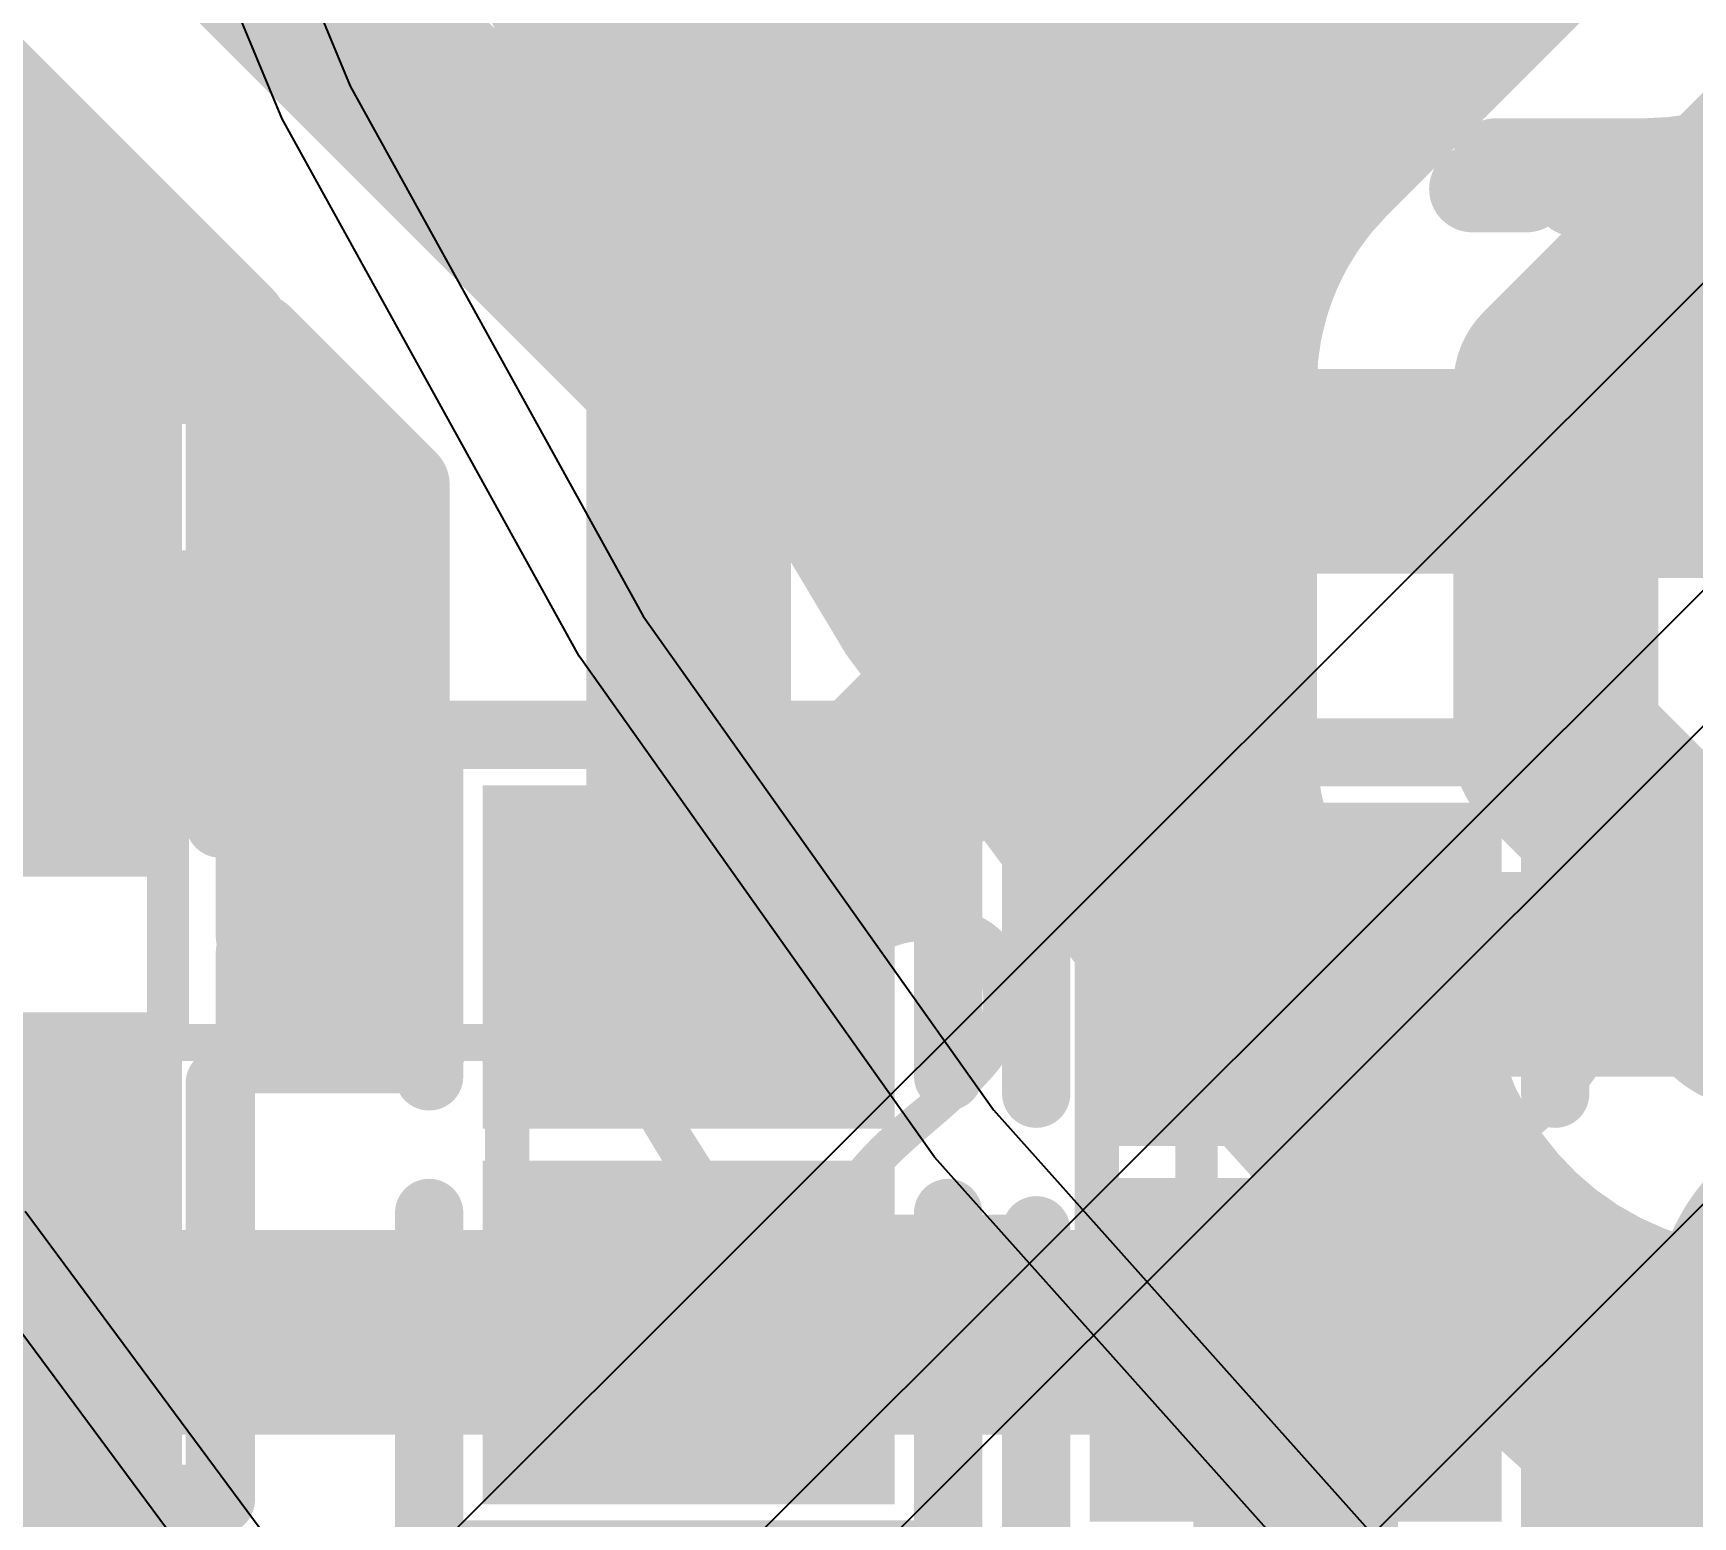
# Model space of a CAD drawing. Header units: inches. Extents: x 0 to 215, y 0 to 215.
# Drawn here: x 0.1502 to 0.2459, y 0.3897 to 0.4753 of the extents above; entities that cross this region are included whole.
import ezdxf

# ---------------------------------------------------------------- set-up
doc = ezdxf.new("R2010")
doc.units = ezdxf.units.IN
doc.header["$MEASUREMENT"] = 0
for name, color, linetype in [('BottomLayer', 5, 'Continuous'), ('BottomOverlay', 54, 'Continuous'), ('BottomSolder', 6, 'Continuous'), ('TopLayer', 1, 'Continuous'), ('TopOverlay', 2, 'Continuous'), ('TopPaste', 8, 'Continuous'), ('TopSolder', 216, 'Continuous')]:
    doc.layers.add(name, color=color, linetype=linetype)
doc.styles.add('Arial', font='', dxfattribs={"height": 0.2})
doc.styles.get('Arial').set_extended_font_data('Arial')

# ---------------------------------------------------------------- blocks, each defined once
blk = doc.blocks.new('FBP4L_L1_0_W1_0_P0_65_BL_EP_9')
at = {"layer": 'TopSolder'}
for p in [(0.017129, 0.005387), (-0.018304, 0.005387), (-0.018304, -0.022176), (0.007286, -0.022176)]:
    blk.add_line(p, (-214.579365, -214.394365), dxfattribs=at)
blk = doc.blocks.new('BF82192__10')
at = {"layer": 'BottomOverlay'}
blk.add_lwpolyline([(0.295654, -0.086362, 0.01, 0.01, -1), (-0.294898, -0.086362, 0.01, 0.01, 0)], format="xyseb", dxfattribs=at)
blk.add_lwpolyline([(0.295654, -0.086362, 0.01, 0.01, -1), (-0.294898, -0.086362, 0.01, 0.01, 0)], format="xyseb", dxfattribs=at)
blk = doc.blocks.new('T___P_____15')
at = {"layer": 'TopLayer'}
h = blk.add_hatch(color=1, dxfattribs=at)
edge = h.paths.add_edge_path()
edge.add_arc((0, 0), 0.019685, 0, 360)
at = {"layer": 'TopPaste'}
h = blk.add_hatch(color=8, dxfattribs=at)
edge = h.paths.add_edge_path()
edge.add_arc((0, 0), 0.019685, 0, 360)
at = {"layer": 'TopSolder'}
h = blk.add_hatch(color=216, dxfattribs=at)
edge = h.paths.add_edge_path()
edge.add_arc((0, 0), 0.023685, 0, 360)
blk = doc.blocks.new('R0201_25')
at = {"layer": 'TopLayer'}
for points in [[(-0.01673, 0.007874), (-0.004919, 0.007874), (-0.004919, -0.007874), (-0.01673, -0.007874)], [(0.004916, 0.007874), (0.016727, 0.007874), (0.016727, -0.007874), (0.004916, -0.007874)]]:
    blk.add_hatch(color=1, dxfattribs=at).paths.add_polyline_path(points)
at = {"layer": 'TopPaste'}
for points in [[(-0.01673, 0.007874), (-0.004919, 0.007874), (-0.004919, -0.007874), (-0.01673, -0.007874)], [(0.004916, 0.007874), (0.016727, 0.007874), (0.016727, -0.007874), (0.004916, -0.007874)]]:
    blk.add_hatch(color=8, dxfattribs=at).paths.add_polyline_path(points)
at = {"layer": 'TopSolder'}
for points in [[(-0.02073, 0.011874), (-0.000919, 0.011874), (-0.000919, -0.011874), (-0.02073, -0.011874)], [(0.000916, 0.011874), (0.020727, 0.011874), (0.020727, -0.011874), (0.000916, -0.011874)]]:
    blk.add_hatch(color=216, dxfattribs=at).paths.add_polyline_path(points)
at = {"layer": 'TopOverlay'}
for points in [[(-0.023622, 0.014961, 0.003937, 0.003937, 0), (-0.003937, 0.014961, 0.003937, 0.003937, 0)], [(-0.023622, 0.014961, 0.003937, 0.003937, 0), (-0.023622, -0.014961, 0.003937, 0.003937, 0)], [(0.003937, 0.014961, 0.003937, 0.003937, 0), (0.023622, 0.014961, 0.003937, 0.003937, 0)], [(0.023622, 0.014961, 0.003937, 0.003937, 0), (0.023622, -0.014961, 0.003937, 0.003937, 0)], [(-0.023622, -0.014961, 0.003937, 0.003937, 0), (-0.003937, -0.014961, 0.003937, 0.003937, 0)], [(0.003937, -0.014961, 0.003937, 0.003937, 0), (0.023622, -0.014961, 0.003937, 0.003937, 0)]]:
    blk.add_lwpolyline(points, format="xyseb", dxfattribs=at)
for points in [[(-0.024606, 0.014961, 0.001969, 0.001969, 1), (-0.022638, 0.014961, 0.001969, 0.001969, 1)], [(-0.024606, 0.014961, 0.001969, 0.001969, 1), (-0.022638, 0.014961, 0.001969, 0.001969, 1)], [(-0.004921, 0.014961, 0.001969, 0.001969, 1), (-0.002953, 0.014961, 0.001969, 0.001969, 1)], [(0.002953, 0.014961, 0.001969, 0.001969, 1), (0.004921, 0.014961, 0.001969, 0.001969, 1)], [(0.022638, 0.014961, 0.001969, 0.001969, 1), (0.024606, 0.014961, 0.001969, 0.001969, 1)], [(0.022638, 0.014961, 0.001969, 0.001969, 1), (0.024606, 0.014961, 0.001969, 0.001969, 1)], [(-0.024606, -0.014961, 0.001969, 0.001969, 1), (-0.022638, -0.014961, 0.001969, 0.001969, 1)], [(-0.024606, -0.014961, 0.001969, 0.001969, 1), (-0.022638, -0.014961, 0.001969, 0.001969, 1)], [(-0.004921, -0.014961, 0.001969, 0.001969, 1), (-0.002953, -0.014961, 0.001969, 0.001969, 1)], [(0.002953, -0.014961, 0.001969, 0.001969, 1), (0.004921, -0.014961, 0.001969, 0.001969, 1)], [(0.022638, -0.014961, 0.001969, 0.001969, 1), (0.024606, -0.014961, 0.001969, 0.001969, 1)], [(0.022638, -0.014961, 0.001969, 0.001969, 1), (0.024606, -0.014961, 0.001969, 0.001969, 1)]]:
    blk.add_lwpolyline(points, format="xyseb", close=True, dxfattribs=at)
blk = doc.blocks.new('R0201_26')
at = {"layer": 'TopLayer'}
for points in [[(-0.01673, 0.007874), (-0.004919, 0.007874), (-0.004919, -0.007874), (-0.01673, -0.007874)], [(0.004916, 0.007874), (0.016727, 0.007874), (0.016727, -0.007874), (0.004916, -0.007874)]]:
    blk.add_hatch(color=1, dxfattribs=at).paths.add_polyline_path(points)
at = {"layer": 'TopPaste'}
for points in [[(-0.01673, 0.007874), (-0.004919, 0.007874), (-0.004919, -0.007874), (-0.01673, -0.007874)], [(0.004916, 0.007874), (0.016727, 0.007874), (0.016727, -0.007874), (0.004916, -0.007874)]]:
    blk.add_hatch(color=8, dxfattribs=at).paths.add_polyline_path(points)
at = {"layer": 'TopSolder'}
for points in [[(-0.02073, 0.011874), (-0.000919, 0.011874), (-0.000919, -0.011874), (-0.02073, -0.011874)], [(0.000916, 0.011874), (0.020727, 0.011874), (0.020727, -0.011874), (0.000916, -0.011874)]]:
    blk.add_hatch(color=216, dxfattribs=at).paths.add_polyline_path(points)
at = {"layer": 'TopOverlay'}
for points in [[(-0.023622, 0.014961, 0.003937, 0.003937, 0), (-0.003937, 0.014961, 0.003937, 0.003937, 0)], [(-0.023622, 0.014961, 0.003937, 0.003937, 0), (-0.023622, -0.014961, 0.003937, 0.003937, 0)], [(0.003937, 0.014961, 0.003937, 0.003937, 0), (0.023622, 0.014961, 0.003937, 0.003937, 0)], [(0.023622, 0.014961, 0.003937, 0.003937, 0), (0.023622, -0.014961, 0.003937, 0.003937, 0)], [(-0.023622, -0.014961, 0.003937, 0.003937, 0), (-0.003937, -0.014961, 0.003937, 0.003937, 0)], [(0.003937, -0.014961, 0.003937, 0.003937, 0), (0.023622, -0.014961, 0.003937, 0.003937, 0)]]:
    blk.add_lwpolyline(points, format="xyseb", dxfattribs=at)
for points in [[(-0.024606, 0.014961, 0.001969, 0.001969, 1), (-0.022638, 0.014961, 0.001969, 0.001969, 1)], [(-0.024606, 0.014961, 0.001969, 0.001969, 1), (-0.022638, 0.014961, 0.001969, 0.001969, 1)], [(-0.004921, 0.014961, 0.001969, 0.001969, 1), (-0.002953, 0.014961, 0.001969, 0.001969, 1)], [(0.002953, 0.014961, 0.001969, 0.001969, 1), (0.004921, 0.014961, 0.001969, 0.001969, 1)], [(0.022638, 0.014961, 0.001969, 0.001969, 1), (0.024606, 0.014961, 0.001969, 0.001969, 1)], [(0.022638, 0.014961, 0.001969, 0.001969, 1), (0.024606, 0.014961, 0.001969, 0.001969, 1)], [(-0.024606, -0.014961, 0.001969, 0.001969, 1), (-0.022638, -0.014961, 0.001969, 0.001969, 1)], [(-0.024606, -0.014961, 0.001969, 0.001969, 1), (-0.022638, -0.014961, 0.001969, 0.001969, 1)], [(-0.004921, -0.014961, 0.001969, 0.001969, 1), (-0.002953, -0.014961, 0.001969, 0.001969, 1)], [(0.002953, -0.014961, 0.001969, 0.001969, 1), (0.004921, -0.014961, 0.001969, 0.001969, 1)], [(0.022638, -0.014961, 0.001969, 0.001969, 1), (0.024606, -0.014961, 0.001969, 0.001969, 1)], [(0.022638, -0.014961, 0.001969, 0.001969, 1), (0.024606, -0.014961, 0.001969, 0.001969, 1)]]:
    blk.add_lwpolyline(points, format="xyseb", close=True, dxfattribs=at)
blk = doc.blocks.new('C0402_63')
at = {"layer": 'TopLayer'}
for points in [[(-0.02953, 0.012795), (-0.00591, 0.012795), (-0.00591, -0.012795), (-0.02953, -0.012795)], [(0.00591, 0.012795), (0.02953, 0.012795), (0.02953, -0.012795), (0.00591, -0.012795)]]:
    blk.add_hatch(color=1, dxfattribs=at).paths.add_polyline_path(points)
at = {"layer": 'TopPaste'}
for points in [[(-0.02953, 0.012795), (-0.00591, 0.012795), (-0.00591, -0.012795), (-0.02953, -0.012795)], [(0.00591, 0.012795), (0.02953, 0.012795), (0.02953, -0.012795), (0.00591, -0.012795)]]:
    blk.add_hatch(color=8, dxfattribs=at).paths.add_polyline_path(points)
at = {"layer": 'TopSolder'}
for points in [[(-0.03153, 0.014795), (-0.00391, 0.014795), (-0.00391, -0.014795), (-0.03153, -0.014795)], [(0.00391, 0.014795), (0.03153, 0.014795), (0.03153, -0.014795), (0.00391, -0.014795)]]:
    blk.add_hatch(color=216, dxfattribs=at).paths.add_polyline_path(points)
at = {"layer": 'TopOverlay'}
for points in [[(-0.032, -0.017, 0.004, 0.004, 0), (-0.032, 0.017, 0.004, 0.004, 0)], [(-0.007, 0.017, 0.004, 0.004, 0), (-0.032, 0.017, 0.004, 0.004, 0)], [(0.011, 0.017, 0.004, 0.004, 0), (0.008, 0.017, 0.004, 0.004, 0)], [(0.032, 0.017, 0.004, 0.004, 0), (0.011, 0.017, 0.004, 0.004, 0)], [(0.032, -0.017, 0.004, 0.004, 0), (0.032, 0.017, 0.004, 0.004, 0)], [(-0.011, -0.017, 0.004, 0.004, 0), (-0.032, -0.017, 0.004, 0.004, 0)], [(-0.007, -0.017, 0.004, 0.004, 0), (-0.011, -0.017, 0.004, 0.004, 0)], [(0.032, -0.017, 0.004, 0.004, 0), (0.008, -0.017, 0.004, 0.004, 0)]]:
    blk.add_lwpolyline(points, format="xyseb", dxfattribs=at)
for points in [[(-0.033, 0.017, 0.002, 0.002, 1), (-0.031, 0.017, 0.002, 0.002, 1)], [(-0.033, 0.017, 0.002, 0.002, 1), (-0.031, 0.017, 0.002, 0.002, 1)], [(-0.008, 0.017, 0.002, 0.002, 1), (-0.006, 0.017, 0.002, 0.002, 1)], [(0.007, 0.017, 0.002, 0.002, 1), (0.009, 0.017, 0.002, 0.002, 1)], [(0.01, 0.017, 0.002, 0.002, 1), (0.012, 0.017, 0.002, 0.002, 1)], [(0.01, 0.017, 0.002, 0.002, 1), (0.012, 0.017, 0.002, 0.002, 1)], [(0.031, 0.017, 0.002, 0.002, 1), (0.033, 0.017, 0.002, 0.002, 1)], [(0.031, 0.017, 0.002, 0.002, 1), (0.033, 0.017, 0.002, 0.002, 1)], [(-0.033, -0.017, 0.002, 0.002, 1), (-0.031, -0.017, 0.002, 0.002, 1)], [(-0.033, -0.017, 0.002, 0.002, 1), (-0.031, -0.017, 0.002, 0.002, 1)], [(-0.012, -0.017, 0.002, 0.002, 1), (-0.01, -0.017, 0.002, 0.002, 1)], [(-0.012, -0.017, 0.002, 0.002, 1), (-0.01, -0.017, 0.002, 0.002, 1)], [(-0.008, -0.017, 0.002, 0.002, 1), (-0.006, -0.017, 0.002, 0.002, 1)], [(0.007, -0.017, 0.002, 0.002, 1), (0.009, -0.017, 0.002, 0.002, 1)], [(0.031, -0.017, 0.002, 0.002, 1), (0.033, -0.017, 0.002, 0.002, 1)], [(0.031, -0.017, 0.002, 0.002, 1), (0.033, -0.017, 0.002, 0.002, 1)]]:
    blk.add_lwpolyline(points, format="xyseb", close=True, dxfattribs=at)
blk = doc.blocks.new('____73')
at = {"layer": 'BottomLayer'}
for p, q in [((-0.284442, -0.215721), (-0.297991, -0.183012)), ((-0.267317, -0.246707), (-0.284442, -0.215721)), ((-0.24683, -0.275581), (-0.267317, -0.246707)), ((-0.223239, -0.301979), (-0.24683, -0.275581)), ((-0.299262, -0.278701), (-0.278222, -0.307071))]:
    blk.add_line(p, q, dxfattribs=at)
at = {"layer": 'BottomSolder'}
for p, q in [((-0.293882, -0.181574), (-0.28052, -0.213831)), ((-0.293882, -0.181574), (-0.28052, -0.213831)), ((-0.28052, -0.213831), (-0.263631, -0.24439)), ((-0.28052, -0.213831), (-0.263631, -0.24439)), ((-0.263631, -0.24439), (-0.243426, -0.272866)), ((-0.263631, -0.24439), (-0.243426, -0.272866)), ((-0.243426, -0.272866), (-0.22016, -0.298901)), ((-0.243426, -0.272866), (-0.22016, -0.298901)), ((-0.281713, -0.30966), (-0.302753, -0.28129)), ((-0.281713, -0.30966), (-0.302753, -0.28129))]:
    blk.add_line(p, q, dxfattribs=at)

msp = doc.modelspace()

# ---------------------------------------------------------------- hatches: boundary and pattern name
at = {"layer": 'BottomLayer'}
h = msp.add_hatch(color=5, dxfattribs=at)
edge = h.paths.add_edge_path()
edge.add_arc((0.25, 0.421), 0.007874, 0, 360)
at = {"layer": 'TopLayer'}
h = msp.add_hatch(color=1, dxfattribs=at)
edge = h.paths.add_edge_path()
edge.add_arc((0.25, 0.421), 0.007874, 0, 360)

# ---------------------------------------------------------------- linework, layer by layer
at = {"layer": 'BottomLayer'}
for points in [[(0.18497, 0.480156, 0.005, 0.005, 0), (0.200866, 0.451394, 0.005, 0.005, 0)], [(0.226521, 0.466543, 0.005, 0.005, 0), (0.239721, 0.479743, 0.005, 0.005, 0)], [(0.238, 0.455, 0.011811, 0.011811, 0), (0.256, 0.473, 0.011811, 0.011811, 0)], [(0.188453, 0.473853, 0.005, 0.005, 0), (0.23383, 0.473853, 0.005, 0.005, 0)], [(0.190673, 0.469837, 0.005, 0.005, 0), (0.229814, 0.469837, 0.005, 0.005, 0)], [(0.22172, 0.455, 0.005, 0.005, -0.199638), (0.226521, 0.466543, 0.005, 0.005, 0)], [(0.22172, 0.455, 0.005, 0.005, -0.198912), (0.226489, 0.466511, 0.005, 0.005, 0)], [(0.192892, 0.465821, 0.005, 0.005, 0), (0.225838, 0.465821, 0.005, 0.005, 0)], [(0.195112, 0.461805, 0.005, 0.005, 0), (0.223211, 0.461805, 0.005, 0.005, 0)], [(0.197331, 0.45779, 0.005, 0.005, 0), (0.221961, 0.45779, 0.005, 0.005, 0)], [(0.238, 0.434065, 0.011811, 0.011811, 0), (0.238, 0.455, 0.011811, 0.011811, 0)], [(0.22172, 0.434065, 0.005, 0.005, 0), (0.22172, 0.455, 0.005, 0.005, 0)], [(0.19955, 0.453774, 0.005, 0.005, 0), (0.22172, 0.453774, 0.005, 0.005, 0)], [(0.200866, 0.451394, 0.005, 0.005, 0), (0.219883, 0.424592, 0.005, 0.005, 0)], [(0.202026, 0.449758, 0.005, 0.005, 0), (0.22172, 0.449758, 0.005, 0.005, 0)], [(0.204876, 0.445743, 0.005, 0.005, 0), (0.22172, 0.445743, 0.005, 0.005, 0)], [(0.207725, 0.441727, 0.005, 0.005, 0), (0.22172, 0.441727, 0.005, 0.005, 0)], [(0.210574, 0.437711, 0.005, 0.005, 0), (0.22172, 0.437711, 0.005, 0.005, 0)], [(0.238, 0.434065, 0.011811, 0.011811, 0), (0.25, 0.422065, 0.011811, 0.011811, 0)], [(0.226521, 0.422522, 0.005, 0.005, -0.199638), (0.22172, 0.434065, 0.005, 0.005, 0)], [(0.226489, 0.422554, 0.005, 0.005, -0.198912), (0.22172, 0.434065, 0.005, 0.005, 0)], [(0.213423, 0.433696, 0.005, 0.005, 0), (0.221725, 0.433696, 0.005, 0.005, 0)], [(0.216273, 0.42968, 0.005, 0.005, 0), (0.222322, 0.42968, 0.005, 0.005, 0)], [(0.219122, 0.425664, 0.005, 0.005, 0), (0.224056, 0.425664, 0.005, 0.005, 0)], [(0.25, 0.421, 0.011811, 0.011811, 0), (0.25, 0.422065, 0.011811, 0.011811, 0)], [(0.219883, 0.424592, 0.005, 0.005, 0), (0.241781, 0.400087, 0.005, 0.005, 0)], [(0.226521, 0.422522, 0.005, 0.005, 0), (0.232242, 0.416801, 0.005, 0.005, 0)], [(0.222513, 0.421648, 0.005, 0.005, 0), (0.227394, 0.421648, 0.005, 0.005, 0)], [(0.268248, 0.421, 0.005, 0.005, -0.890162), (0.232242, 0.416801, 0.005, 0.005, 0)], [(0.226102, 0.417633, 0.005, 0.005, 0), (0.23141, 0.417633, 0.005, 0.005, 0)], [(0.229691, 0.413617, 0.005, 0.005, 0), (0.233312, 0.413617, 0.005, 0.005, 0)], [(0.236868, 0.405586, 0.005, 0.005, 0), (0.240233, 0.405586, 0.005, 0.005, 0)], [(0.240457, 0.40157, 0.005, 0.005, 0), (0.341909, 0.40157, 0.005, 0.005, 0)], [(0.241781, 0.400087, 0.005, 0.005, 0), (0.266285, 0.37819, 0.005, 0.005, 0)], [(0.244616, 0.397554, 0.005, 0.005, 0), (0.341909, 0.397554, 0.005, 0.005, 0)]]:
    msp.add_lwpolyline(points, format="xyseb", dxfattribs=at)
for points in [[(0.187203, 0.473853, 0.0025, 0.0025, 1), (0.189703, 0.473853, 0.0025, 0.0025, 1)], [(0.23258, 0.473853, 0.0025, 0.0025, 1), (0.23508, 0.473853, 0.0025, 0.0025, 1)], [(0.189423, 0.469837, 0.0025, 0.0025, 1), (0.191923, 0.469837, 0.0025, 0.0025, 1)], [(0.228564, 0.469837, 0.0025, 0.0025, 1), (0.231064, 0.469837, 0.0025, 0.0025, 1)], [(0.225239, 0.466511, 0.0025, 0.0025, 1), (0.227739, 0.466511, 0.0025, 0.0025, 1)], [(0.225271, 0.466543, 0.0025, 0.0025, 1), (0.227771, 0.466543, 0.0025, 0.0025, 1)], [(0.225271, 0.466543, 0.0025, 0.0025, 1), (0.227771, 0.466543, 0.0025, 0.0025, 1)], [(0.191642, 0.465821, 0.0025, 0.0025, 1), (0.194142, 0.465821, 0.0025, 0.0025, 1)], [(0.224588, 0.465821, 0.0025, 0.0025, 1), (0.227088, 0.465821, 0.0025, 0.0025, 1)], [(0.193862, 0.461805, 0.0025, 0.0025, 1), (0.196362, 0.461805, 0.0025, 0.0025, 1)], [(0.221961, 0.461805, 0.0025, 0.0025, 1), (0.224461, 0.461805, 0.0025, 0.0025, 1)], [(0.196081, 0.45779, 0.0025, 0.0025, 1), (0.198581, 0.45779, 0.0025, 0.0025, 1)], [(0.220711, 0.45779, 0.0025, 0.0025, 1), (0.223211, 0.45779, 0.0025, 0.0025, 1)], [(0.235047, 0.455, 0.005906, 0.005906, 1), (0.240953, 0.455, 0.005906, 0.005906, 1)], [(0.235047, 0.455, 0.005906, 0.005906, 1), (0.240953, 0.455, 0.005906, 0.005906, 1)], [(0.220471, 0.455, 0.0025, 0.0025, 1), (0.22297, 0.455, 0.0025, 0.0025, 1)], [(0.220471, 0.455, 0.0025, 0.0025, 1), (0.22297, 0.455, 0.0025, 0.0025, 1)], [(0.220471, 0.455, 0.0025, 0.0025, 1), (0.22297, 0.455, 0.0025, 0.0025, 1)], [(0.1983, 0.453774, 0.0025, 0.0025, 1), (0.2008, 0.453774, 0.0025, 0.0025, 1)], [(0.220471, 0.453774, 0.0025, 0.0025, 1), (0.22297, 0.453774, 0.0025, 0.0025, 1)], [(0.199616, 0.451394, 0.0025, 0.0025, 1), (0.202116, 0.451394, 0.0025, 0.0025, 1)], [(0.199616, 0.451394, 0.0025, 0.0025, 1), (0.202116, 0.451394, 0.0025, 0.0025, 1)], [(0.200776, 0.449758, 0.0025, 0.0025, 1), (0.203276, 0.449758, 0.0025, 0.0025, 1)], [(0.220471, 0.449758, 0.0025, 0.0025, 1), (0.22297, 0.449758, 0.0025, 0.0025, 1)], [(0.203626, 0.445743, 0.0025, 0.0025, 1), (0.206126, 0.445743, 0.0025, 0.0025, 1)], [(0.220471, 0.445743, 0.0025, 0.0025, 1), (0.22297, 0.445743, 0.0025, 0.0025, 1)], [(0.206475, 0.441727, 0.0025, 0.0025, 1), (0.208975, 0.441727, 0.0025, 0.0025, 1)], [(0.220471, 0.441727, 0.0025, 0.0025, 1), (0.22297, 0.441727, 0.0025, 0.0025, 1)], [(0.209324, 0.437711, 0.0025, 0.0025, 1), (0.211824, 0.437711, 0.0025, 0.0025, 1)], [(0.220471, 0.437711, 0.0025, 0.0025, 1), (0.22297, 0.437711, 0.0025, 0.0025, 1)], [(0.235047, 0.434065, 0.005906, 0.005906, 1), (0.240953, 0.434065, 0.005906, 0.005906, 1)], [(0.235047, 0.434065, 0.005906, 0.005906, 1), (0.240953, 0.434065, 0.005906, 0.005906, 1)], [(0.220471, 0.434065, 0.0025, 0.0025, 1), (0.22297, 0.434065, 0.0025, 0.0025, 1)], [(0.220471, 0.434065, 0.0025, 0.0025, 1), (0.22297, 0.434065, 0.0025, 0.0025, 1)], [(0.220471, 0.434065, 0.0025, 0.0025, 1), (0.22297, 0.434065, 0.0025, 0.0025, 1)], [(0.212173, 0.433696, 0.0025, 0.0025, 1), (0.214673, 0.433696, 0.0025, 0.0025, 1)], [(0.220475, 0.433696, 0.0025, 0.0025, 1), (0.222975, 0.433696, 0.0025, 0.0025, 1)], [(0.215023, 0.42968, 0.0025, 0.0025, 1), (0.217523, 0.42968, 0.0025, 0.0025, 1)], [(0.221072, 0.42968, 0.0025, 0.0025, 1), (0.223572, 0.42968, 0.0025, 0.0025, 1)], [(0.217872, 0.425664, 0.0025, 0.0025, 1), (0.220372, 0.425664, 0.0025, 0.0025, 1)], [(0.222806, 0.425664, 0.0025, 0.0025, 1), (0.225306, 0.425664, 0.0025, 0.0025, 1)], [(0.247047, 0.422065, 0.005906, 0.005906, 1), (0.252953, 0.422065, 0.005906, 0.005906, 1)], [(0.247047, 0.422065, 0.005906, 0.005906, 1), (0.252953, 0.422065, 0.005906, 0.005906, 1)], [(0.218633, 0.424592, 0.0025, 0.0025, 1), (0.221133, 0.424592, 0.0025, 0.0025, 1)], [(0.218633, 0.424592, 0.0025, 0.0025, 1), (0.221133, 0.424592, 0.0025, 0.0025, 1)], [(0.247047, 0.421, 0.005906, 0.005906, 1), (0.252953, 0.421, 0.005906, 0.005906, 1)], [(0.225239, 0.422554, 0.0025, 0.0025, 1), (0.227739, 0.422554, 0.0025, 0.0025, 1)], [(0.225271, 0.422522, 0.0025, 0.0025, 1), (0.227771, 0.422522, 0.0025, 0.0025, 1)], [(0.225271, 0.422522, 0.0025, 0.0025, 1), (0.227771, 0.422522, 0.0025, 0.0025, 1)], [(0.221263, 0.421648, 0.0025, 0.0025, 1), (0.223763, 0.421648, 0.0025, 0.0025, 1)], [(0.226144, 0.421648, 0.0025, 0.0025, 1), (0.228644, 0.421648, 0.0025, 0.0025, 1)], [(0.224852, 0.417633, 0.0025, 0.0025, 1), (0.227352, 0.417633, 0.0025, 0.0025, 1)], [(0.23016, 0.417633, 0.0025, 0.0025, 1), (0.23266, 0.417633, 0.0025, 0.0025, 1)], [(0.230992, 0.416801, 0.0025, 0.0025, 1), (0.233492, 0.416801, 0.0025, 0.0025, 1)], [(0.230992, 0.416801, 0.0025, 0.0025, 1), (0.233492, 0.416801, 0.0025, 0.0025, 1)], [(0.228441, 0.413617, 0.0025, 0.0025, 1), (0.230941, 0.413617, 0.0025, 0.0025, 1)], [(0.232062, 0.413617, 0.0025, 0.0025, 1), (0.234562, 0.413617, 0.0025, 0.0025, 1)], [(0.235618, 0.405586, 0.0025, 0.0025, 1), (0.238118, 0.405586, 0.0025, 0.0025, 1)], [(0.238983, 0.405586, 0.0025, 0.0025, 1), (0.241483, 0.405586, 0.0025, 0.0025, 1)], [(0.239207, 0.40157, 0.0025, 0.0025, 1), (0.241707, 0.40157, 0.0025, 0.0025, 1)], [(0.240531, 0.400087, 0.0025, 0.0025, 1), (0.243031, 0.400087, 0.0025, 0.0025, 1)], [(0.240531, 0.400087, 0.0025, 0.0025, 1), (0.243031, 0.400087, 0.0025, 0.0025, 1)], [(0.243366, 0.397554, 0.0025, 0.0025, 1), (0.245866, 0.397554, 0.0025, 0.0025, 1)]]:
    msp.add_lwpolyline(points, format="xyseb", close=True, dxfattribs=at)
at = {"layer": 'TopLayer'}
for points in [[(0.131, 0.513, 0.011811, 0.011811, 0), (0.188, 0.456, 0.011811, 0.011811, 0)], [(0.119521, 0.501457, 0.005, 0.005, 0), (0.16229, 0.458687, 0.005, 0.005, 0)], [(0.254679, 0.472657, 0.005, 0.005, -0.199638), (0.243136, 0.467856, 0.005, 0.005, 0)], [(0.254647, 0.472625, 0.005, 0.005, -0.198912), (0.243136, 0.467856, 0.005, 0.005, 0)], [(0.011624, 0.469837, 0.005, 0.005, 0), (0.151141, 0.469837, 0.005, 0.005, 0)], [(0.234537, 0.467856, 0.005, 0.005, 0), (0.243136, 0.467856, 0.005, 0.005, 0)], [(0.011624, 0.465821, 0.005, 0.005, 0), (0.155156, 0.465821, 0.005, 0.005, 0)], [(0.233192, 0.46628, 0.005, 0.005, 0), (0.236313, 0.46628, 0.005, 0.005, 0)], [(0.239137, 0.466033, 0.005, 0.005, 0), (0.252039, 0.466033, 0.005, 0.005, 0)], [(0.011624, 0.461805, 0.005, 0.005, 0), (0.159172, 0.461805, 0.005, 0.005, 0)], [(0.188, 0.422, 0.011811, 0.011811, 0), (0.188, 0.456, 0.011811, 0.011811, 0)], [(0.124768, 0.458687, 0.005, 0.005, 0), (0.16229, 0.458687, 0.005, 0.005, 0)], [(0.163232, 0.457745, 0.005, 0.005, 0), (0.17172, 0.449257, 0.005, 0.005, 0)], [(0.163232, 0.423247, 0.005, 0.005, 0), (0.163232, 0.457745, 0.005, 0.005, 0)], [(0.163232, 0.453774, 0.005, 0.005, 0), (0.167203, 0.453774, 0.005, 0.005, 0)], [(0.189969, 0.422, 0.011811, 0.011811, 0), (0.217969, 0.45, 0.011811, 0.011811, 0)], [(0.217969, 0.45, 0.011811, 0.011811, 0), (0.236313, 0.45, 0.011811, 0.011811, 0)], [(0.236313, 0.45, 0.011811, 0.011811, 0), (0.236559, 0.449753, 0.011811, 0.011811, 0)], [(0.236559, 0.449753, 0.011811, 0.011811, 0), (0.260284, 0.449753, 0.011811, 0.011811, 0)], [(0.163232, 0.449758, 0.005, 0.005, 0), (0.171219, 0.449758, 0.005, 0.005, 0)], [(0.17172, 0.422, 0.005, 0.005, 0), (0.17172, 0.449257, 0.005, 0.005, 0)], [(0.163232, 0.445743, 0.005, 0.005, 0), (0.17172, 0.445743, 0.005, 0.005, 0)], [(0.144, 0.44044, 0.01, 0.01, 0), (0.160732, 0.44044, 0.01, 0.01, 0)], [(0.163232, 0.441727, 0.005, 0.005, 0), (0.17172, 0.441727, 0.005, 0.005, 0)], [(0.163232, 0.437711, 0.005, 0.005, 0), (0.17172, 0.437711, 0.005, 0.005, 0)], [(0.163232, 0.433696, 0.005, 0.005, 0), (0.17172, 0.433696, 0.005, 0.005, 0)], [(0.163232, 0.42968, 0.005, 0.005, 0), (0.17172, 0.42968, 0.005, 0.005, 0)], [(0.163232, 0.425664, 0.005, 0.005, 0), (0.17172, 0.425664, 0.005, 0.005, 0)], [(0.188, 0.422, 0.011811, 0.011811, 0), (0.189969, 0.422, 0.011811, 0.011811, 0)], [(0.223, 0.421, 0.011811, 0.011811, 0), (0.25, 0.421, 0.011811, 0.011811, 0)], [(0.163232, 0.416633, 0.005, 0.005, 0), (0.163232, 0.422193, 0.005, 0.005, 0)], [(0.163232, 0.421648, 0.005, 0.005, 0), (0.171724, 0.421648, 0.005, 0.005, 0)], [(0.17263, 0.416633, 0.005, 0.005, -0.084181), (0.17172, 0.422, 0.005, 0.005, 0)], [(0.17263, 0.416633, 0.005, 0.005, -0.084181), (0.17172, 0.422, 0.005, 0.005, 0)], [(0.268248, 0.421, 0.005, 0.005, -0.559216), (0.241756, 0.40472, 0.005, 0.005, 0)], [(0.163232, 0.417633, 0.005, 0.005, 0), (0.172317, 0.417633, 0.005, 0.005, 0)], [(0.163232, 0.416633, 0.005, 0.005, 0), (0.17263, 0.416633, 0.005, 0.005, 0)], [(0.144, 0.405, 0.011811, 0.011811, 0), (0.148646, 0.400354, 0.011811, 0.011811, 0)], [(0.23837, 0.40472, 0.005, 0.005, 0), (0.241756, 0.40472, 0.005, 0.005, 0)], [(0.23837, 0.40472, 0.005, 0.005, -0.084181), (0.23928, 0.399354, 0.005, 0.005, 0)], [(0.23837, 0.40472, 0.005, 0.005, -0.084181), (0.23928, 0.399354, 0.005, 0.005, 0)], [(0.148646, 0.400354, 0.011811, 0.011811, 0), (0.188, 0.400354, 0.011811, 0.011811, 0)], [(0.188, 0.400354, 0.011811, 0.011811, 0), (0.220031, 0.400354, 0.011811, 0.011811, 0)], [(0.220031, 0.400354, 0.011811, 0.011811, 0), (0.221031, 0.399354, 0.011811, 0.011811, 0)], [(0.221031, 0.399354, 0.011811, 0.011811, 0), (0.223, 0.399354, 0.011811, 0.011811, 0)], [(0.223, 0.367, 0.011811, 0.011811, 0), (0.223, 0.399354, 0.011811, 0.011811, 0)], [(0.239128, 0.40157, 0.005, 0.005, 0), (0.393673, 0.40157, 0.005, 0.005, 0)], [(0.23928, 0.367, 0.005, 0.005, 0), (0.23928, 0.399354, 0.005, 0.005, 0)], [(0.23928, 0.397554, 0.005, 0.005, 0), (0.393673, 0.397554, 0.005, 0.005, 0)], [(0.23928, 0.393539, 0.005, 0.005, 0), (0.389662, 0.393539, 0.005, 0.005, 0)], [(0.23928, 0.389523, 0.005, 0.005, 0), (0.38599, 0.389523, 0.005, 0.005, 0)]]:
    msp.add_lwpolyline(points, format="xyseb", dxfattribs=at)
for points in [[(0.149891, 0.469837, 0.0025, 0.0025, 1), (0.152391, 0.469837, 0.0025, 0.0025, 1)], [(0.233287, 0.467856, 0.0025, 0.0025, 1), (0.235787, 0.467856, 0.0025, 0.0025, 1)], [(0.241886, 0.467856, 0.0025, 0.0025, 1), (0.244386, 0.467856, 0.0025, 0.0025, 1)], [(0.241886, 0.467856, 0.0025, 0.0025, 1), (0.244386, 0.467856, 0.0025, 0.0025, 1)], [(0.241886, 0.467856, 0.0025, 0.0025, 1), (0.244386, 0.467856, 0.0025, 0.0025, 1)], [(0.153906, 0.465821, 0.0025, 0.0025, 1), (0.156406, 0.465821, 0.0025, 0.0025, 1)], [(0.231942, 0.46628, 0.0025, 0.0025, 1), (0.234442, 0.46628, 0.0025, 0.0025, 1)], [(0.235063, 0.46628, 0.0025, 0.0025, 1), (0.237563, 0.46628, 0.0025, 0.0025, 1)], [(0.237887, 0.466033, 0.0025, 0.0025, 1), (0.240387, 0.466033, 0.0025, 0.0025, 1)], [(0.157922, 0.461805, 0.0025, 0.0025, 1), (0.160422, 0.461805, 0.0025, 0.0025, 1)], [(0.185047, 0.456, 0.005906, 0.005906, 1), (0.190953, 0.456, 0.005906, 0.005906, 1)], [(0.185047, 0.456, 0.005906, 0.005906, 1), (0.190953, 0.456, 0.005906, 0.005906, 1)], [(0.16104, 0.458687, 0.0025, 0.0025, 1), (0.16354, 0.458687, 0.0025, 0.0025, 1)], [(0.16104, 0.458687, 0.0025, 0.0025, 1), (0.16354, 0.458687, 0.0025, 0.0025, 1)], [(0.161982, 0.457745, 0.0025, 0.0025, 1), (0.164482, 0.457745, 0.0025, 0.0025, 1)], [(0.161982, 0.457745, 0.0025, 0.0025, 1), (0.164482, 0.457745, 0.0025, 0.0025, 1)], [(0.161982, 0.453774, 0.0025, 0.0025, 1), (0.164482, 0.453774, 0.0025, 0.0025, 1)], [(0.165953, 0.453774, 0.0025, 0.0025, 1), (0.168453, 0.453774, 0.0025, 0.0025, 1)], [(0.215016, 0.45, 0.005906, 0.005906, 1), (0.220921, 0.45, 0.005906, 0.005906, 1)], [(0.215016, 0.45, 0.005906, 0.005906, 1), (0.220921, 0.45, 0.005906, 0.005906, 1)], [(0.23336, 0.45, 0.005906, 0.005906, 1), (0.239265, 0.45, 0.005906, 0.005906, 1)], [(0.23336, 0.45, 0.005906, 0.005906, 1), (0.239265, 0.45, 0.005906, 0.005906, 1)], [(0.233607, 0.449753, 0.005906, 0.005906, 1), (0.239512, 0.449753, 0.005906, 0.005906, 1)], [(0.233607, 0.449753, 0.005906, 0.005906, 1), (0.239512, 0.449753, 0.005906, 0.005906, 1)], [(0.161982, 0.449758, 0.0025, 0.0025, 1), (0.164482, 0.449758, 0.0025, 0.0025, 1)], [(0.169969, 0.449758, 0.0025, 0.0025, 1), (0.172469, 0.449758, 0.0025, 0.0025, 1)], [(0.17047, 0.449257, 0.0025, 0.0025, 1), (0.17297, 0.449257, 0.0025, 0.0025, 1)], [(0.17047, 0.449257, 0.0025, 0.0025, 1), (0.17297, 0.449257, 0.0025, 0.0025, 1)], [(0.161982, 0.445743, 0.0025, 0.0025, 1), (0.164482, 0.445743, 0.0025, 0.0025, 1)], [(0.17047, 0.445743, 0.0025, 0.0025, 1), (0.17297, 0.445743, 0.0025, 0.0025, 1)], [(0.158232, 0.44044, 0.005, 0.005, 1), (0.163232, 0.44044, 0.005, 0.005, 1)], [(0.161982, 0.441727, 0.0025, 0.0025, 1), (0.164482, 0.441727, 0.0025, 0.0025, 1)], [(0.17047, 0.441727, 0.0025, 0.0025, 1), (0.17297, 0.441727, 0.0025, 0.0025, 1)], [(0.161982, 0.437711, 0.0025, 0.0025, 1), (0.164482, 0.437711, 0.0025, 0.0025, 1)], [(0.17047, 0.437711, 0.0025, 0.0025, 1), (0.17297, 0.437711, 0.0025, 0.0025, 1)], [(0.161982, 0.433696, 0.0025, 0.0025, 1), (0.164482, 0.433696, 0.0025, 0.0025, 1)], [(0.17047, 0.433696, 0.0025, 0.0025, 1), (0.17297, 0.433696, 0.0025, 0.0025, 1)], [(0.161982, 0.42968, 0.0025, 0.0025, 1), (0.164482, 0.42968, 0.0025, 0.0025, 1)], [(0.17047, 0.42968, 0.0025, 0.0025, 1), (0.17297, 0.42968, 0.0025, 0.0025, 1)], [(0.161982, 0.425664, 0.0025, 0.0025, 1), (0.164482, 0.425664, 0.0025, 0.0025, 1)], [(0.17047, 0.425664, 0.0025, 0.0025, 1), (0.17297, 0.425664, 0.0025, 0.0025, 1)], [(0.185047, 0.422, 0.005906, 0.005906, 1), (0.190953, 0.422, 0.005906, 0.005906, 1)], [(0.185047, 0.422, 0.005906, 0.005906, 1), (0.190953, 0.422, 0.005906, 0.005906, 1)], [(0.187016, 0.422, 0.005906, 0.005906, 1), (0.192921, 0.422, 0.005906, 0.005906, 1)], [(0.187016, 0.422, 0.005906, 0.005906, 1), (0.192921, 0.422, 0.005906, 0.005906, 1)], [(0.220047, 0.421, 0.005906, 0.005906, 1), (0.225953, 0.421, 0.005906, 0.005906, 1)], [(0.247047, 0.421, 0.005906, 0.005906, 1), (0.252953, 0.421, 0.005906, 0.005906, 1)], [(0.161982, 0.423247, 0.0025, 0.0025, 1), (0.164482, 0.423247, 0.0025, 0.0025, 1)], [(0.161982, 0.422193, 0.0025, 0.0025, 1), (0.164482, 0.422193, 0.0025, 0.0025, 1)], [(0.161982, 0.421648, 0.0025, 0.0025, 1), (0.164482, 0.421648, 0.0025, 0.0025, 1)], [(0.17047, 0.422, 0.0025, 0.0025, 1), (0.17297, 0.422, 0.0025, 0.0025, 1)], [(0.17047, 0.422, 0.0025, 0.0025, 1), (0.17297, 0.422, 0.0025, 0.0025, 1)], [(0.17047, 0.422, 0.0025, 0.0025, 1), (0.17297, 0.422, 0.0025, 0.0025, 1)], [(0.170474, 0.421648, 0.0025, 0.0025, 1), (0.172974, 0.421648, 0.0025, 0.0025, 1)], [(0.161982, 0.417633, 0.0025, 0.0025, 1), (0.164482, 0.417633, 0.0025, 0.0025, 1)], [(0.171067, 0.417633, 0.0025, 0.0025, 1), (0.173567, 0.417633, 0.0025, 0.0025, 1)], [(0.161982, 0.416633, 0.0025, 0.0025, 1), (0.164482, 0.416633, 0.0025, 0.0025, 1)], [(0.161982, 0.416633, 0.0025, 0.0025, 1), (0.164482, 0.416633, 0.0025, 0.0025, 1)], [(0.17138, 0.416633, 0.0025, 0.0025, 1), (0.17388, 0.416633, 0.0025, 0.0025, 1)], [(0.17138, 0.416633, 0.0025, 0.0025, 1), (0.17388, 0.416633, 0.0025, 0.0025, 1)], [(0.17138, 0.416633, 0.0025, 0.0025, 1), (0.17388, 0.416633, 0.0025, 0.0025, 1)], [(0.23712, 0.40472, 0.0025, 0.0025, 1), (0.23962, 0.40472, 0.0025, 0.0025, 1)], [(0.23712, 0.40472, 0.0025, 0.0025, 1), (0.23962, 0.40472, 0.0025, 0.0025, 1)], [(0.23712, 0.40472, 0.0025, 0.0025, 1), (0.23962, 0.40472, 0.0025, 0.0025, 1)], [(0.240506, 0.40472, 0.0025, 0.0025, 1), (0.243006, 0.40472, 0.0025, 0.0025, 1)], [(0.240506, 0.40472, 0.0025, 0.0025, 1), (0.243006, 0.40472, 0.0025, 0.0025, 1)], [(0.145693, 0.400354, 0.005906, 0.005906, 1), (0.151599, 0.400354, 0.005906, 0.005906, 1)], [(0.145693, 0.400354, 0.005906, 0.005906, 1), (0.151599, 0.400354, 0.005906, 0.005906, 1)], [(0.185047, 0.400354, 0.005906, 0.005906, 1), (0.190953, 0.400354, 0.005906, 0.005906, 1)], [(0.185047, 0.400354, 0.005906, 0.005906, 1), (0.190953, 0.400354, 0.005906, 0.005906, 1)], [(0.217079, 0.400354, 0.005906, 0.005906, 1), (0.222984, 0.400354, 0.005906, 0.005906, 1)], [(0.217079, 0.400354, 0.005906, 0.005906, 1), (0.222984, 0.400354, 0.005906, 0.005906, 1)], [(0.218079, 0.399354, 0.005906, 0.005906, 1), (0.223984, 0.399354, 0.005906, 0.005906, 1)], [(0.218079, 0.399354, 0.005906, 0.005906, 1), (0.223984, 0.399354, 0.005906, 0.005906, 1)], [(0.220047, 0.399354, 0.005906, 0.005906, 1), (0.225953, 0.399354, 0.005906, 0.005906, 1)], [(0.220047, 0.399354, 0.005906, 0.005906, 1), (0.225953, 0.399354, 0.005906, 0.005906, 1)], [(0.237878, 0.40157, 0.0025, 0.0025, 1), (0.240378, 0.40157, 0.0025, 0.0025, 1)], [(0.23803, 0.399354, 0.0025, 0.0025, 1), (0.24053, 0.399354, 0.0025, 0.0025, 1)], [(0.23803, 0.399354, 0.0025, 0.0025, 1), (0.24053, 0.399354, 0.0025, 0.0025, 1)], [(0.23803, 0.399354, 0.0025, 0.0025, 1), (0.24053, 0.399354, 0.0025, 0.0025, 1)], [(0.23803, 0.397554, 0.0025, 0.0025, 1), (0.24053, 0.397554, 0.0025, 0.0025, 1)], [(0.23803, 0.393539, 0.0025, 0.0025, 1), (0.24053, 0.393539, 0.0025, 0.0025, 1)], [(0.23803, 0.389523, 0.0025, 0.0025, 1), (0.24053, 0.389523, 0.0025, 0.0025, 1)]]:
    msp.add_lwpolyline(points, format="xyseb", close=True, dxfattribs=at)

# ---------------------------------------------------------------- block references
for name, p in [('____73', (0.449, 0.686047)), ('BF82192__10', (0.446378, 0.692622))]:
    msp.add_blockref(name, p)
for name, p, rotation in [('FBP4L_L1_0_W1_0_P0_65_BL_EP_9', (0.169, 0.354), 180), ('T___P_____15', (0.214, 0.484), 270), ('C0402_63', (0.144, 0.42272), 270), ('R0201_26', (0.188, 0.411178), 90), ('R0201_25', (0.223, 0.410178), 90)]:
    msp.add_blockref(name, p, dxfattribs=dict(rotation=rotation))

# ---------------------------------------------------------------- texts
at = {"layer": 'TopOverlay', "style": 'Arial'}
for s, p in [('C11', (0.13, 0.416)), ('R21', (0.174, 0.405)), ('R22', (0.208, 0.404))]:
    msp.add_text(s, height=0.019685, dxfattribs=at).set_placement(p)

doc.saveas('drawing.dxf')
